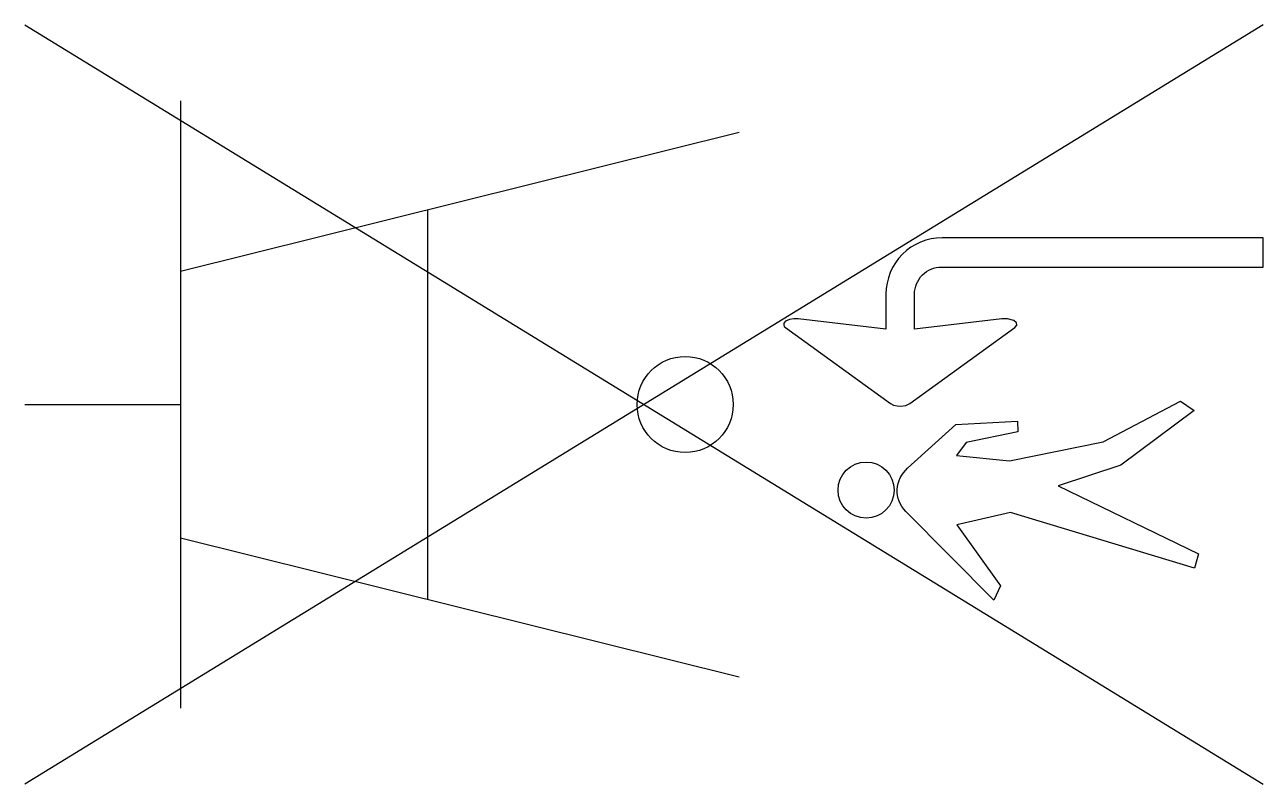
# Model space of a CAD drawing. Header units: metres. Extents: x 0 to 11.9, y -3.7 to 3.7.
import ezdxf

# ---------------------------------------------------------------- set-up
doc = ezdxf.new("R2010")
doc.units = ezdxf.units.M

msp = doc.modelspace()

# ---------------------------------------------------------------- linework, layer by layer
for p, q in [((11.918, 3.655), (0, -3.655)), ((0, 3.655), (11.918, -3.655)), ((1.5, 2.924), (1.5, -2.924)), ((1.5, 1.283), (6.874, 2.623)), ((3.874, 1.875), (3.874, -1.875)), ((1.5, 1.283), (1.5, -1.283)), ((0, 0), (1.5, 0)), ((1.5, -1.283), (6.874, -2.623))]:
    msp.add_line(p, q)
for points in [[(7.443, 0.824), (7.401, 0.825), (7.358, 0.818), (7.322, 0.801), (7.305, 0.782), (7.303, 0.767), (7.308, 0.752), (7.319, 0.74), (8.331, 0.009), (8.36, -0.006), (8.396, -0.014), (8.432, -0.016), (8.477, -0.01), (8.518, 0.009), (9.527, 0.74), (9.546, 0.763), (9.544, 0.785), (9.517, 0.809), (9.456, 0.826), (9.403, 0.824), (8.562, 0.725), (8.562, 1.063, -0.414215), (8.822, 1.323), (11.918, 1.323), (11.918, 1.604), (8.828, 1.604, 0.414214), (8.287, 1.063), (8.287, 0.725)], [(11.255, -1.577), (9.487, -1.038), (8.968, -1.159), (9.389, -1.747), (9.325, -1.883), (8.478, -1.029, -0.437788), (8.496, -0.614), (8.959, -0.193), (9.552, -0.159), (9.555, -0.262), (9.059, -0.365), (8.965, -0.49), (9.477, -0.541), (10.377, -0.359), (11.122, 0.032), (11.252, -0.059), (10.549, -0.583), (9.944, -0.783), (11.295, -1.438)]]:
    msp.add_lwpolyline(points, format="xyb", close=True)
for centre, radius in [((6.355, 0), 0.462), ((8.096, -0.824), 0.27)]:
    msp.add_circle(centre, radius)

doc.saveas('drawing.dxf')
